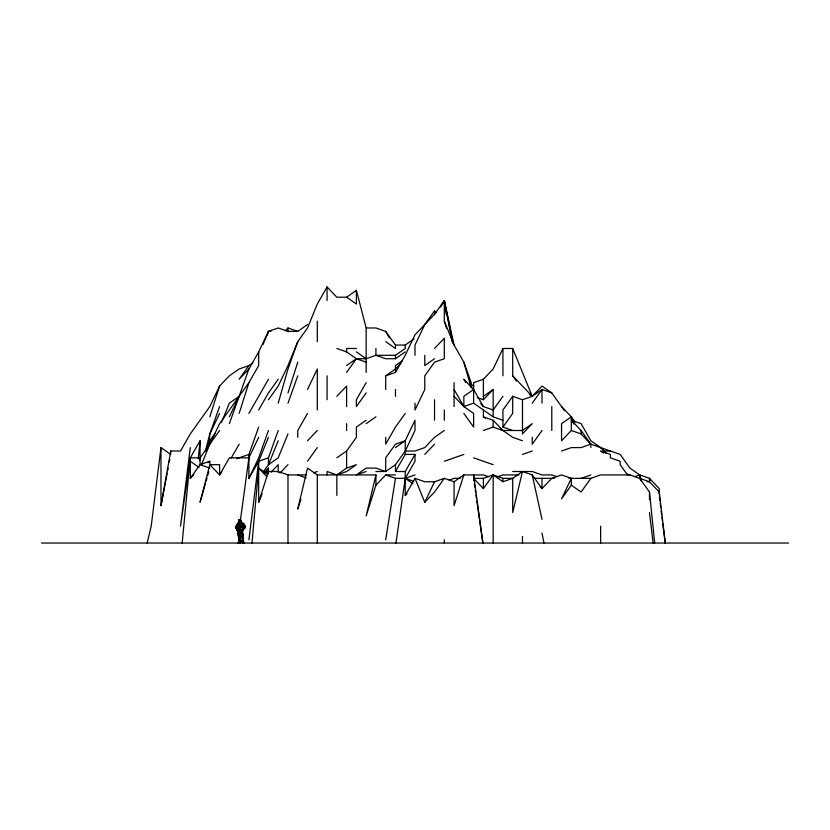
<?xml version="1.0" encoding="UTF-8"?>
<svg xmlns="http://www.w3.org/2000/svg" width="830" height="830" viewBox="0 0 830 830"><rect width="100%" height="100%" fill="white"/><g stroke="black" fill="none" stroke-linecap="round" stroke-linejoin="round"><path stroke-width="1.25" d="M243.439 525.079L242.941 528.824L242.028 529.301L240.036 529.633L238.013 528.752L238.075 524.84L238.635 527.475M240.244 537.778L240.41 532.85L239.445 531.823L240.41 532.85L239.621 534.053L240.503 541.409L239.756 542.467M242.256 541.098L241.758 532.725L238.407 531.864L238.459 533.462M243.024 527.973L242.702 525.442L242.64 529.208L240.762 530.453L239.279 530.37L238.096 529.25L239.331 528.741M244.902 528.067L245.556 526.293L243.045 529.571L240.036 529.633L239.849 523.72L237.121 524.301M240.067 528.606L240.493 521.935L239.455 522.195L239.227 523.585L237.961 523.201L235.689 526.521L236.944 529.893L239.974 531.677L241.499 531.459L238.407 531.864L240.212 533.151L240.14 534.748L240.026 533.151L240.347 533.649M238.127 523.948L240.814 522.381L240.783 523.606L240.441 522.879M236.778 529.841L236.851 529.218L237.847 529.416L237.94 530.577L236.778 529.841L236.073 526.469L237.805 525.089L238.293 526.22C237.837 524.529 236 526.988 236.726 527.942L237.307 529.135C239.777 531.636 232.95 527.143 236.436 526.189L237.007 529.374L238.262 529.664L236.944 529.893M240.129 540.102L240.638 541.336C242.246 544.179 235.347 542.758 239.486 542.104L239.123 539.625M240.544 521.23L240.161 519.331L238.812 520.379C241.841 521.167 240.161 522.765 240.814 521.572M243.698 541.139L243.647 541.98L242.547 539.884C241.769 542.104 245.514 543.297 242.671 542.965L243.076 542.291M242.983 525.328L242.993 527.714M239.196 528.544L239.849 523.72L240.046 526.365M238.013 528.752L238.013 526.594M238.905 521.8L238.739 521.115M251.988 543.038L258.68 468.099L267.468 474.252M239.102 521.78L238.812 520.379L239.559 519.777L240.835 520.202L239.559 519.777M240.949 520.929L240.161 521.614L239.393 520.908M182.164 543.038L190.288 457.838L200.061 440.751L200.061 464.676L190.288 478.35L190.288 457.838L200.061 457.838L219.597 430.5M198.277 458.772L200.061 440.751M239.953 542.955L240.15 540.693L239.237 541.492L240.576 541.938L240.42 542.924M242.526 532.704L243.045 537.259M239.829 522.101L238.812 523.989L237.961 523.201L239.777 522.63L240.69 523.948M240.358 522.361C238.791 521.126 241.291 523.502 240.316 521.354M170.752 454.425L160.978 447.588L151.205 526.199L147.19 543.038M190.288 447.588L180.515 526.199L190.288 457.838M248.907 539.863L258.68 461.262L268.453 437.337M240.358 520.638L248.907 457.838L258.68 437.337M238.407 531.864L239.528 532.445L241.675 531.874L239.922 532.03L238.521 530.972L239.974 531.677L242.547 530.993L241.592 530.692L243.034 529.851L241.696 530.194L244.736 528.139L240.15 531.096L242.142 530.629L242.485 529.955L239.279 530.37M395.983 543.038L405.227 478.35L415 461.262L415 454.425L405.227 454.425L395.464 471.513L405.227 471.513L415 454.425M199.657 460.349L200.061 457.838M385.691 539.863L395.464 478.35L385.691 474.926L375.917 485.187L366.155 515.938L375.917 474.926L317.299 474.926L307.525 468.099L297.763 509.112L300.885 499.266M160.978 447.588L160.978 505.688L170.752 451.012L180.515 451.012L190.288 433.924L209.824 406.576L219.597 386.075L229.371 375.824L239.133 368.987L248.907 365.563L252.818 362.835M209.15 444.569L209.824 433.924L219.597 406.576M239.351 526.542L239.88 523.772L239.268 522.278L240.015 523.263L240.493 521.935M160.978 505.688L167.172 473.183M167.65 470.683L168.127 468.182M169.32 461.926L169.797 459.426M243.532 541.897L243.522 542.976L242.702 542.986L242.225 540.807M238.573 542.447L237.961 542.924M239.787 535.298L239.891 536.73L238.698 535.226L237.868 530.443M243.294 525.276L242.848 527.154L242.702 525.442M242.723 542.083L242.702 542.986L242.671 537.145L240.845 532.736M522.475 471.513L512.701 512.525L512.701 478.35L522.475 471.513L532.238 474.926L542.011 488.6L551.784 478.35L561.547 474.926L571.32 478.35L571.32 485.187L561.547 498.851L571.32 478.35M238.812 523.989L239.061 522.973M237.66 530.526L237.868 529.696L237.94 530.577L237.09 529.924L238.625 533.669M239.631 521.821L239.922 520.867M205.269 451.468L209.824 433.924L219.597 413.413M209.824 464.676L219.597 474.926L219.597 464.676L209.824 464.676L200.061 502.275L205.29 483.963M205.985 481.525L207.033 477.862M207.739 475.424L208.776 471.762M278.216 403.162L287.989 368.987L297.763 341.638L307.525 327.975L317.299 304.05L327.072 286.962L336.835 297.213L346.608 297.213L356.381 290.376L366.155 327.975L366.155 372.4M209.824 416.826L219.597 386.075M239.133 413.413L248.907 382.651L258.68 365.563L258.68 351.899L268.453 331.388L278.216 327.975L287.989 331.388L297.763 331.388L307.525 324.551M267.281 335.081L268.453 331.388L270.891 331.388M287.989 392.912L297.763 362.15M278.216 430.5L268.453 457.838L258.68 461.262L258.68 502.275L268.453 471.513L278.216 471.513L287.989 474.926L306.312 474.926M463.846 474.926L454.083 505.688L454.083 481.763L463.846 474.926L483.392 474.926L488.279 476.638M242.609 535.298L242.9 533.161M229.371 423.663L248.907 368.987L258.68 351.899M258.68 461.262L248.907 478.35L248.907 454.425L258.68 427.087M268.453 430.5L258.68 457.838L248.907 478.35M287.989 403.162L297.763 375.824M266.752 472.851L268.453 468.099L264.002 472.758M242.391 523.17L241.053 523.315L241.125 522.537L243.252 523.294L244.373 524.736L243.252 523.294M236.778 526.677L236.073 526.469L236.955 526.853L237.805 525.089L238.241 525.463M205.435 451.52L209.824 440.751L215.084 433.395M201.524 464.51L209.824 444.175L219.597 423.663L248.907 382.651M221.548 422.304L229.371 403.162L239.133 396.325L229.371 416.826M263.079 344.543L268.453 331.388M297.763 341.638L287.989 365.563L278.216 386.075L268.453 399.738M278.216 440.751L268.453 464.676L263.183 472.042M258.68 502.275L262.093 493.902M287.989 433.924L278.216 457.838L268.453 464.676L268.453 457.838M239.237 541.492L239.548 540.745M239.382 523.855L240.742 522.392L240.015 522.485M240.057 541.949L238.386 542.934M307.525 389.488L317.299 368.987L317.299 409.999M424.773 324.551L415 345.062L415 355.313M443.22 302.909L444.309 300.626L454.083 345.062L463.846 362.15L471.492 383.543M375.917 471.513L385.691 471.513L395.464 464.676L405.227 451.012L415 430.5L415 420.25L405.227 440.751L405.227 454.425M405.227 471.513L405.227 495.437L415 478.35L424.773 502.275L434.536 481.763L444.309 478.35L454.083 481.763M512.701 430.5L502.928 427.087L502.928 409.999L512.701 396.325L522.475 399.738L532.238 396.325L512.701 348.476L502.928 348.476L493.165 368.987L483.392 379.237L473.619 382.651L473.619 403.162L493.165 416.826L502.928 420.25M242.599 529.405L244.809 526.324L243.138 529.115L244.518 527.839M248.907 413.413L268.453 379.237M231.197 458.056L239.133 444.175M258.68 409.999L268.453 392.912L278.216 379.237M307.525 413.413L297.763 430.5L297.763 437.337M366.155 382.651L356.381 399.738L356.381 406.576L366.155 392.912M385.691 389.488L385.691 375.824L395.464 372.4L405.227 355.313L415 334.812L434.536 314.3L444.309 300.626L453.056 343.444M440.647 307.038L444.309 300.626L452.174 341.898M237.422 530.111L237.868 529.696L239.569 536.211L238.988 534.769M236.55 525.214L238.169 523.201L237.546 523.398M240.295 532.217L239.528 532.445L240.212 533.151M238.044 542.529L239.071 542.094L239.548 540.652L238.594 538.587M248.907 365.563L239.133 379.237L248.907 368.987M221.849 471.772L219.597 474.926L229.371 457.838L248.907 457.838M346.608 372.4L356.381 358.726L366.155 358.726L375.917 355.313L395.464 355.313L405.227 348.476L405.227 345.062L414.025 338.91M307.525 461.262L317.299 447.588M423.269 326.657L434.536 310.887L436.321 312.744M336.835 457.838L346.608 451.012L356.381 437.337L356.381 427.087L366.155 420.25M405.227 413.413L395.464 427.087L385.691 444.175L385.691 437.337M444.309 478.35L434.536 492.024L424.773 502.275M502.928 396.325L493.165 409.999L483.392 406.576L480.726 403.785M502.928 427.087L512.701 413.413L512.701 396.325M532.238 403.162L542.011 389.488L551.784 392.912L564.556 410.788M473.982 480.881L473.619 478.35L483.392 488.6L493.165 474.926L502.928 478.35L512.701 478.35L502.928 481.763L493.165 474.926L483.392 478.35L473.619 478.35L473.619 474.926L482.894 543.038M542.011 430.5L532.238 444.175L532.238 437.337M629.939 474.926L600.63 474.926L590.867 478.35L581.093 492.024L571.32 485.187M238.656 527.341L239.133 528.036L238.003 525.629L236.477 526.822M244.809 526.324L244.093 527.092L242.609 524.965L241.8 525.286M285.323 330.765L287.989 327.975L297.763 331.388M190.288 478.35L193.836 474.625M336.835 396.325L346.608 386.075L346.608 406.576M271.109 472.135L278.216 464.676L278.216 472.363M307.525 440.751L317.299 430.5M279.99 473.069L287.989 464.676M400.786 363.395L395.464 368.987L385.691 375.824M434.536 348.476L444.309 338.225L444.309 358.726L434.536 362.15L424.773 375.824L424.773 389.488L415 409.999L415 403.162M424.773 454.425L434.536 444.175M477.281 397.612L483.392 399.738L493.165 389.488L493.165 416.826M405.227 495.437L407.011 493.57M561.547 406.576L571.32 416.826L571.32 430.5L561.547 440.751L561.547 423.663L571.32 416.826L575.076 422.086M239.797 521.914L239.86 521.416M239.538 529.167L238.635 529.094L237.588 525.649M244.02 528.305L242.848 529.146L243.833 529M239.901 520.711L240.161 519.331M239.144 542.032L240.306 541.731M237.007 529.374L236.913 528.285M241.457 524.166L243.356 523.626L245.524 526.76M237.588 530.152L238.542 530.619L238.335 529.519M207.874 462.632L209.824 461.262L209.824 465.817M346.608 365.563L356.381 358.726L366.155 362.15M375.917 348.476L375.917 355.313L385.691 358.726L395.464 358.726L405.227 351.899M402.301 360.78L395.464 365.563L395.464 372.4M434.536 358.726L424.773 365.563L424.773 355.313M366.155 423.663L375.917 416.826M336.835 495.437L336.835 474.926L346.608 471.513L356.381 464.676L346.608 468.099L336.835 474.926L327.072 471.513L327.072 474.926M483.392 406.576L473.619 389.488L463.846 396.325L463.846 406.576L473.619 413.413L473.619 427.087L463.846 413.413M395.464 447.588L405.227 440.751L395.464 444.175L385.691 457.838L385.691 471.513L375.917 468.099L366.155 468.099L356.381 474.926L366.155 471.513M483.392 396.325L493.165 389.488M444.309 430.5L434.536 437.337L424.773 447.588L415 451.012L405.227 451.012M239.486 542.104L240.638 541.336L240.15 540.693M241.862 529.177L242.941 528.824M239.528 542.955L238.48 542.903L240.607 542.478L239.248 542.903M238.76 529.125L240.036 529.633L238.2 528.741M241.872 525.981L242.723 525.525L243.979 526.438L242.609 524.965M209.824 461.262L200.061 464.676L209.824 468.099M236.695 458.7L248.907 454.425M264.78 472.799L268.453 471.513M454.083 396.325L463.846 406.576L473.619 403.162M313.636 472.799L317.299 471.513M483.392 430.5L493.165 427.087L502.928 430.5L522.475 430.5L532.238 423.663L522.475 433.924L522.475 399.738M444.309 461.262L463.846 454.425M415 474.926L405.227 478.35L395.464 478.35M449.196 480.062L454.083 478.35L460.183 478.35M522.475 454.425L532.238 451.012M561.547 451.012L571.32 447.588L581.093 447.588L590.867 444.175L620.176 454.425L629.939 468.099L639.712 474.926L649.485 478.35L659.248 488.6L659.248 494.296M498.042 476.638L502.928 474.926L518.812 474.926M581.093 478.35L590.867 474.926M634.826 476.638L639.712 474.926L641.341 481.193M238.76 519.891L239.621 519.788M240.347 534.147L239.113 533.337M241.053 523.315L242.485 522.952M366.155 327.975L375.917 327.975L385.691 331.388L395.464 345.062L395.464 348.476L385.691 341.638M395.464 345.062L405.227 345.062M356.381 348.476L346.608 348.476L346.608 351.899L356.381 358.726M603.078 451.012L610.403 451.012M512.701 471.513L532.238 471.513L542.011 474.926L551.784 474.926L556.671 476.638M385.691 474.926L395.464 474.926M534.686 478.35L554.222 478.35M568.882 478.35L590.867 478.35M434.536 481.763L424.773 481.763L415 478.35M647.037 481.763L649.485 481.763L659.248 492.024L665.328 543.038M41.5 543.038L788.5 543.038M240.171 526.843L241.582 526.874L243.408 525.494L240.793 527.6L241.582 526.874L240.835 526.448L242.993 525.712L244.051 527.185L244.871 526.137M240.046 532.248L241.758 532.725M471.181 385.213L473.619 386.075L469.718 383.336M572.544 420.675L581.093 423.663L590.867 440.751L603.566 449.642M336.835 348.476L346.608 351.899M571.32 430.5L581.093 433.924L590.867 444.175L590.867 447.588M483.392 409.999L483.392 416.826L493.165 420.25L502.928 430.5M627.501 474.075L639.712 478.35L649.485 492.024L654.694 543.038M640.936 478.775L649.485 481.763L649.485 478.35L650.699 480.487M522.475 440.751L512.701 437.337L500.978 429.131M473.619 457.838L493.165 464.676M413.776 481.338L405.227 478.35L413.05 483.817M297.763 474.926L306.312 477.924M239.87 520.265L240.41 520.462L240.244 519.839M239.683 534.852L240.264 535.101M551.784 392.912L542.011 386.075L532.238 396.325L529.312 394.271M603.566 453.056L600.63 451.012L610.403 454.425L610.403 457.838L620.176 461.262L620.176 464.676L627.688 475.196M346.608 297.213L356.381 304.05L356.381 290.376M483.392 416.826L485.343 418.196M356.381 351.899L366.155 358.726M190.288 461.262L199.076 467.415M242.246 530.65L242.837 531.086L242.267 529.25M239.704 523.056L240.264 523.481M240.015 523.263L238.656 523.097M239.548 540.652L240.503 541.409L240.181 538.95M237.899 527.963L238.552 528.503M241.385 534.79L243.408 537.207L243.439 539.085M240.742 521.219L240.897 520.929M237.847 529.416L239.974 531.677L242.142 530.629L242.09 529.696M242.142 540.247L242.754 540.88M600.63 447.588L605.962 453.18M590.867 444.175L581.093 430.5L571.32 420.25L572.544 422.387M512.701 348.476L512.701 375.824L532.238 396.325L542.011 389.488L542.011 403.162M473.619 389.488L463.846 379.237L465.682 382.443M540.237 486.733L542.011 488.6L542.011 478.35M258.68 468.099L266.669 476.482M242.225 530.048L242.837 531.086M243.263 536.564L241.789 533.327M512.701 375.824L516.457 381.074M243.356 523.626L244.02 524.705M243.647 542.353L244.03 542.996L243.066 541.928M238.459 527.911L239.331 529.374L238.003 525.629M454.083 389.488L463.846 406.576M385.691 331.388L389.353 337.8M241.54 533.161L243.408 537.207M236.706 526.334L236.955 526.853M239.548 539.375L240.503 541.409L240.098 536.242M241.613 534.219L240.586 532.009L240.493 532.601M240.814 522.381L241.167 523.17M239.455 522.195L238.864 520.047M243.066 535.682L242.64 533.991M238.812 520.379L239.362 521.707M446.301 314.56L444.309 300.626L444.309 321.137L454.083 345.062M571.32 416.826L573.872 423.964M444.309 321.137L446.654 328.514M463.846 362.15L471.181 387.776M237.992 533.42L239.019 539.562L240.503 541.409L239.995 538.94M239.216 534.676L239.434 535.63M238.646 537.892L239.019 539.562L238.044 534.582M532.238 474.926L542.011 519.362M542.011 533.026L543.92 543.038M239.03 541.471L238.677 538.878M242.298 535.091L242.516 536.46M474.345 483.423L474.895 487.231M475.248 489.762L475.611 492.304M475.974 494.836L476.524 498.643M476.887 501.185L482.863 543.038M659.414 496.724L659.892 500.583M660.213 503.156L660.69 507.016M661.168 510.875L661.655 514.735M661.966 517.308L662.454 521.167M662.776 523.74L665.172 543.038M649.485 512.525L653.117 543.038M242.184 535.703L242.443 538.701M239.673 524.539L239.797 525.94M649.485 492.024L649.485 499.712M639.712 474.926L639.712 478.775M600.63 526.199L600.63 543.038M581.093 430.5L581.093 433.924M551.784 406.576L551.784 430.5M522.475 536.45L522.475 543.038M502.928 348.476L502.928 375.824M502.928 478.35L502.928 481.763M493.165 420.25L493.165 427.087M493.165 474.926L493.165 543.038M483.392 379.237L483.392 399.738M483.392 478.35L483.392 488.6M454.083 382.651L454.083 406.576M444.309 409.999L444.309 420.25M444.309 539.863L444.309 543.038M434.536 310.887L434.536 314.726M434.536 399.738L434.536 420.25M395.464 355.313L395.464 358.726M395.464 389.488L395.464 396.325M395.464 464.676L395.464 471.513M375.917 474.926L375.917 485.187M346.608 423.663L346.608 430.5M346.608 451.012L346.608 468.099M327.072 286.962L327.072 300.626M327.072 375.824L327.072 399.738M317.299 321.137L317.299 341.638M317.299 474.926L317.299 543.038M287.989 327.975L287.989 331.813M287.989 474.926L287.989 543.038M268.453 468.099L268.453 473.795M170.752 451.012L170.752 453.284"/></g></svg>
